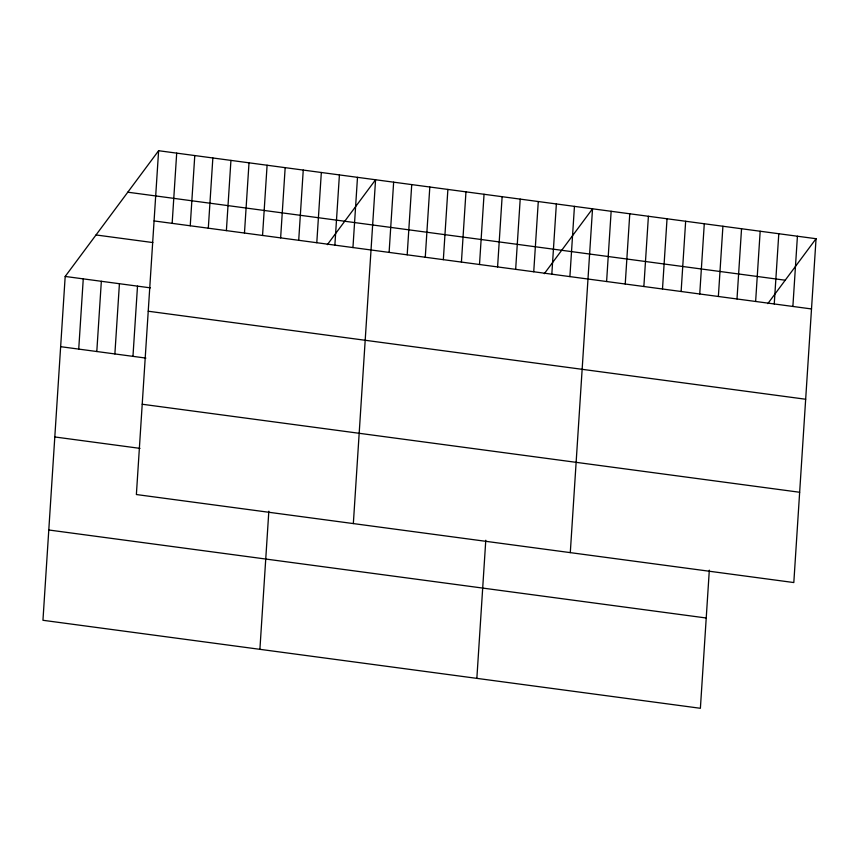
<?xml version="1.0" encoding="UTF-8"?>
<svg xmlns="http://www.w3.org/2000/svg" width="859" height="859" viewBox="0 0 859 859"><rect width="100%" height="100%" fill="white"/><g stroke="black" fill="none" stroke-linecap="round" stroke-linejoin="round"><path stroke-width="1.29" d="M158.614 150.712L136.377 494.537L793.813 582.552L816.05 238.716L158.614 150.712L65.187 276.448L42.95 620.284L700.386 708.288L709.319 570.161M78.727 349.098L83.259 278.874M96.799 351.524L101.341 281.29M114.881 353.94L119.422 283.717M132.962 356.356L137.504 286.133M172.154 223.361L176.696 153.127M190.236 225.777L194.778 155.554M208.308 228.204L212.849 157.97M226.389 230.62L230.931 160.397M244.471 233.036L249.013 162.813M262.553 235.463L267.095 165.229M280.635 237.879L285.167 167.655M259.901 649.318L268.835 511.191M298.707 240.305L303.248 170.071M316.788 242.721L321.33 172.498M334.87 245.137L339.412 174.914M352.952 247.564L357.494 177.33M353.339 523.582L375.566 179.756L327.343 244.665M389.106 252.406L393.647 182.172M407.187 254.822L411.729 184.599M425.269 257.238L429.811 187.015M443.341 259.665L447.883 189.431M461.423 262.081L465.965 191.858M479.505 264.508L484.046 194.274M497.586 266.924L502.128 196.7M476.852 678.363L485.786 540.236M515.658 269.339L520.2 199.116M533.74 271.766L538.282 201.532M551.822 274.182L556.364 203.959M569.904 276.609L574.446 206.375M570.29 552.627L592.527 208.801L544.295 273.699M606.604 281.516L611.146 211.293M625.234 284.018L629.776 213.784M643.863 286.509L648.405 216.275M662.493 289L667.035 218.777M681.123 291.491L685.654 221.268M699.741 293.993L704.283 223.759M718.371 296.484L722.913 226.25M737.001 298.975L741.542 228.752M755.63 301.466L760.172 231.243M774.249 303.957L778.791 233.734M792.878 306.459L797.42 236.225M767.817 303.624L816.05 238.716M127.787 192.201L785.223 280.217M154.072 220.935L811.508 308.95M96.015 234.958L152.838 242.56M65.187 276.448L150.411 287.862M148.231 311.226L805.667 399.242M60.645 346.682L145.88 358.085M142.218 404.245L799.654 492.261M54.804 436.963L140.038 448.377M48.791 529.992L706.227 617.997"/></g></svg>
